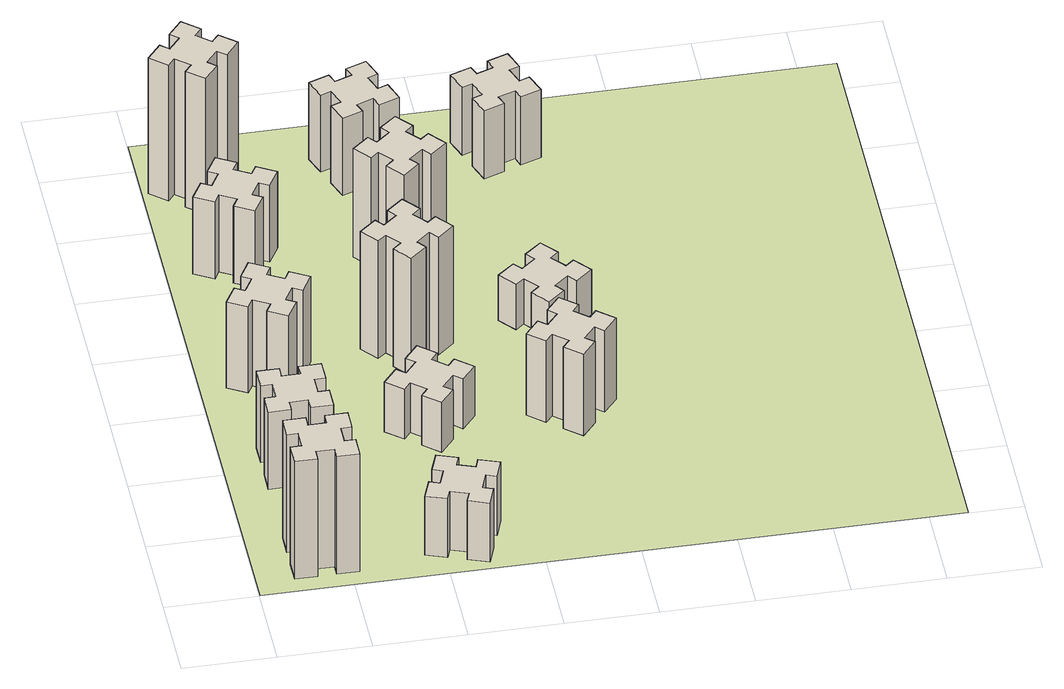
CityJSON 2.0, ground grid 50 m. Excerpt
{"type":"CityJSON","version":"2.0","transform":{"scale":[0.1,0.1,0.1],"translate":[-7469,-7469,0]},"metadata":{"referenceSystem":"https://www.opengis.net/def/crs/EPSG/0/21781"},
"CityObjects":{
"building1":{"type":"Building","attributes":{"class":"1000","function":"1000","usage":"1000","yearOfConstruction":2016,"roofType":"1000","measuredHeight":78,"storeysAboveGround":30,"storeysBelowGround":0},"geometry":[{"type":"Solid","lod":"1","boundaries":[[[[0,1,2,3,4,5,6,7,8,9,10,11,12,13,14,15,16,17,18,19]],[[17,16,20,21]],[[16,15,22,20]],[[15,14,23,22]],[[14,13,24,23]],[[13,12,25,24]],[[12,11,26,25]],[[11,10,27,26]],[[10,9,28,27]],[[9,8,29,28]],[[8,7,30,29]],[[7,6,31,30]],[[6,5,32,31]],[[5,4,33,32]],[[4,3,34,33]],[[3,2,35,34]],[[2,1,36,35]],[[1,0,37,36]],[[0,19,38,37]],[[19,18,39,38]],[[18,17,21,39]],[[24,25,26,27,28,29,30,31,32,33,34,35,36,37,38,39,21,20,22,23]]]]}]},
"building2":{"type":"Building","attributes":{"class":"1000","function":"1000","usage":"1000","yearOfConstruction":2016,"roofType":"1000","measuredHeight":51,"storeysAboveGround":30,"storeysBelowGround":0},"geometry":[{"type":"Solid","lod":"1","boundaries":[[[[40,41,42,43,44,45,46,47,48,49,50,51,52,53,54,55,56,57,58,59]],[[57,56,60,61]],[[56,55,62,60]],[[55,54,63,62]],[[54,53,64,63]],[[53,52,65,64]],[[52,51,66,65]],[[51,50,67,66]],[[50,49,68,67]],[[49,48,69,68]],[[48,47,70,69]],[[47,46,71,70]],[[46,45,72,71]],[[45,44,73,72]],[[44,43,74,73]],[[43,42,75,74]],[[42,41,76,75]],[[41,40,77,76]],[[40,59,78,77]],[[59,58,79,78]],[[58,57,61,79]],[[64,65,66,67,68,69,70,71,72,73,74,75,76,77,78,79,61,60,62,63]]]]}]},
"building3":{"type":"Building","attributes":{"class":"1000","function":"1000","usage":"1000","yearOfConstruction":2016,"roofType":"1000","measuredHeight":57,"storeysAboveGround":30,"storeysBelowGround":0},"geometry":[{"type":"Solid","lod":"1","boundaries":[[[[80,81,82,83,84,85,86,87,88,89,90,91,92,93,94,95,96,97,98,99]],[[97,96,100,101]],[[96,95,102,100]],[[95,94,103,102]],[[94,93,104,103]],[[93,92,105,104]],[[92,91,106,105]],[[91,90,107,106]],[[90,89,108,107]],[[89,88,109,108]],[[88,87,110,109]],[[87,86,111,110]],[[86,85,112,111]],[[85,84,113,112]],[[84,83,114,113]],[[83,82,115,114]],[[82,81,116,115]],[[81,80,117,116]],[[80,99,118,117]],[[99,98,119,118]],[[98,97,101,119]],[[104,105,106,107,108,109,110,111,112,113,114,115,116,117,118,119,101,100,102,103]]]]}]},
"building4":{"type":"Building","attributes":{"class":"1000","function":"1000","usage":"1000","yearOfConstruction":2016,"roofType":"1000","measuredHeight":51,"storeysAboveGround":30,"storeysBelowGround":0},"geometry":[{"type":"Solid","lod":"1","boundaries":[[[[120,121,122,123,124,125,126,127,128,129,130,131,132,133,134,135,136,137,138,139]],[[137,136,140,141]],[[136,135,142,140]],[[135,134,143,142]],[[134,133,144,143]],[[133,132,145,144]],[[132,131,146,145]],[[131,130,147,146]],[[130,129,148,147]],[[129,128,149,148]],[[128,127,150,149]],[[127,126,151,150]],[[126,125,152,151]],[[125,124,153,152]],[[124,123,154,153]],[[123,122,155,154]],[[122,121,156,155]],[[121,120,157,156]],[[120,139,158,157]],[[139,138,159,158]],[[138,137,141,159]],[[144,145,146,147,148,149,150,151,152,153,154,155,156,157,158,159,141,140,142,143]]]]}]},
"building5":{"type":"Building","attributes":{"class":"1000","function":"1000","usage":"1000","yearOfConstruction":2016,"roofType":"1000","measuredHeight":39,"storeysAboveGround":30,"storeysBelowGround":0},"geometry":[{"type":"Solid","lod":"1","boundaries":[[[[160,161,162,163,164,165,166,167,168,169,170,171,172,173,174,175,176,177,178,179]],[[177,176,180,181]],[[176,175,182,180]],[[175,174,183,182]],[[174,173,184,183]],[[173,172,185,184]],[[172,171,186,185]],[[171,170,187,186]],[[170,169,188,187]],[[169,168,189,188]],[[168,167,190,189]],[[167,166,191,190]],[[166,165,192,191]],[[165,164,193,192]],[[164,163,194,193]],[[163,162,195,194]],[[162,161,196,195]],[[161,160,197,196]],[[160,179,198,197]],[[179,178,199,198]],[[178,177,181,199]],[[184,185,186,187,188,189,190,191,192,193,194,195,196,197,198,199,181,180,182,183]]]]}]},
"building6":{"type":"Building","attributes":{"class":"1000","function":"1000","usage":"1000","yearOfConstruction":2016,"roofType":"1000","measuredHeight":90,"storeysAboveGround":30,"storeysBelowGround":0},"geometry":[{"type":"Solid","lod":"1","boundaries":[[[[200,201,202,203,204,205,206,207,208,209,210,211,212,213,214,215,216,217,218,219]],[[217,216,220,221]],[[216,215,222,220]],[[215,214,223,222]],[[214,213,224,223]],[[213,212,225,224]],[[212,211,226,225]],[[211,210,227,226]],[[210,209,228,227]],[[209,208,229,228]],[[208,207,230,229]],[[207,206,231,230]],[[206,205,232,231]],[[205,204,233,232]],[[204,203,234,233]],[[203,202,235,234]],[[202,201,236,235]],[[201,200,237,236]],[[200,219,238,237]],[[219,218,239,238]],[[218,217,221,239]],[[224,225,226,227,228,229,230,231,232,233,234,235,236,237,238,239,221,220,222,223]]]]}]},
"building7":{"type":"Building","attributes":{"class":"1000","function":"1000","usage":"1000","yearOfConstruction":2016,"roofType":"1000","measuredHeight":33,"storeysAboveGround":30,"storeysBelowGround":0},"geometry":[{"type":"Solid","lod":"1","boundaries":[[[[240,241,242,243,244,245,246,247,248,249,250,251,252,253,254,255,256,257,258,259]],[[257,256,260,261]],[[256,255,262,260]],[[255,254,263,262]],[[254,253,264,263]],[[253,252,265,264]],[[252,251,266,265]],[[251,250,267,266]],[[250,249,268,267]],[[249,248,269,268]],[[248,247,270,269]],[[247,246,271,270]],[[246,245,272,271]],[[245,244,273,272]],[[244,243,274,273]],[[243,242,275,274]],[[242,241,276,275]],[[241,240,277,276]],[[240,259,278,277]],[[259,258,279,278]],[[258,257,261,279]],[[264,265,266,267,268,269,270,271,272,273,274,275,276,277,278,279,261,260,262,263]]]]}]},
"building8":{"type":"Building","attributes":{"class":"1000","function":"1000","usage":"1000","yearOfConstruction":2016,"roofType":"1000","measuredHeight":78,"storeysAboveGround":30,"storeysBelowGround":0},"geometry":[{"type":"Solid","lod":"1","boundaries":[[[[280,281,282,283,284,285,286,287,288,289,290,291,292,293,294,295,296,297,298,299]],[[297,296,300,301]],[[296,295,302,300]],[[295,294,303,302]],[[294,293,304,303]],[[293,292,305,304]],[[292,291,306,305]],[[291,290,307,306]],[[290,289,308,307]],[[289,288,309,308]],[[288,287,310,309]],[[287,286,311,310]],[[286,285,312,311]],[[285,284,313,312]],[[284,283,314,313]],[[283,282,315,314]],[[282,281,316,315]],[[281,280,317,316]],[[280,299,318,317]],[[299,298,319,318]],[[298,297,301,319]],[[304,305,306,307,308,309,310,311,312,313,314,315,316,317,318,319,301,300,302,303]]]]}]},
"building9":{"type":"Building","attributes":{"class":"1000","function":"1000","usage":"1000","yearOfConstruction":2016,"roofType":"1000","measuredHeight":72,"storeysAboveGround":30,"storeysBelowGround":0},"geometry":[{"type":"Solid","lod":"1","boundaries":[[[[320,321,322,323,324,325,326,327,328,329,330,331,332,333,334,335,336,337,338,339]],[[337,336,340,341]],[[336,335,342,340]],[[335,334,343,342]],[[334,333,344,343]],[[333,332,345,344]],[[332,331,346,345]],[[331,330,347,346]],[[330,329,348,347]],[[329,328,349,348]],[[328,327,350,349]],[[327,326,351,350]],[[326,325,352,351]],[[325,324,353,352]],[[324,323,354,353]],[[323,322,355,354]],[[322,321,356,355]],[[321,320,357,356]],[[320,339,358,357]],[[339,338,359,358]],[[338,337,341,359]],[[344,345,346,347,348,349,350,351,352,353,354,355,356,357,358,359,341,340,342,343]]]]}]},
"building10":{"type":"Building","attributes":{"class":"1000","function":"1000","usage":"1000","yearOfConstruction":2016,"roofType":"1000","measuredHeight":51,"storeysAboveGround":30,"storeysBelowGround":0},"geometry":[{"type":"Solid","lod":"1","boundaries":[[[[360,361,362,363,364,365,366,367,368,369,370,371,372,373,374,375,376,377,378,379]],[[377,376,380,381]],[[376,375,382,380]],[[375,374,383,382]],[[374,373,384,383]],[[373,372,385,384]],[[372,371,386,385]],[[371,370,387,386]],[[370,369,388,387]],[[369,368,389,388]],[[368,367,390,389]],[[367,366,391,390]],[[366,365,392,391]],[[365,364,393,392]],[[364,363,394,393]],[[363,362,395,394]],[[362,361,396,395]],[[361,360,397,396]],[[360,379,398,397]],[[379,378,399,398]],[[378,377,381,399]],[[384,385,386,387,388,389,390,391,392,393,394,395,396,397,398,399,381,380,382,383]]]]}]},
"building11":{"type":"Building","attributes":{"class":"1000","function":"1000","usage":"1000","yearOfConstruction":2016,"roofType":"1000","measuredHeight":54,"storeysAboveGround":30,"storeysBelowGround":0},"geometry":[{"type":"Solid","lod":"1","boundaries":[[[[400,401,402,403,404,405,406,407,408,409,410,411,412,413,414,415,416,417,418,419]],[[417,416,420,421]],[[416,415,422,420]],[[415,414,423,422]],[[414,413,424,423]],[[413,412,425,424]],[[412,411,426,425]],[[411,410,427,426]],[[410,409,428,427]],[[409,408,429,428]],[[408,407,430,429]],[[407,406,431,430]],[[406,405,432,431]],[[405,404,433,432]],[[404,403,434,433]],[[403,402,435,434]],[[402,401,436,435]],[[401,400,437,436]],[[400,419,438,437]],[[419,418,439,438]],[[418,417,421,439]],[[424,425,426,427,428,429,430,431,432,433,434,435,436,437,438,439,421,420,422,423]]]]}]},
"building12":{"type":"Building","attributes":{"class":"1000","function":"1000","usage":"1000","yearOfConstruction":2016,"roofType":"1000","measuredHeight":30,"storeysAboveGround":30,"storeysBelowGround":0},"geometry":[{"type":"Solid","lod":"1","boundaries":[[[[440,441,442,443,444,445,446,447,448,449,450,451,452,453,454,455,456,457,458,459]],[[457,456,460,461]],[[456,455,462,460]],[[455,454,463,462]],[[454,453,464,463]],[[453,452,465,464]],[[452,451,466,465]],[[451,450,467,466]],[[450,449,468,467]],[[449,448,469,468]],[[448,447,470,469]],[[447,446,471,470]],[[446,445,472,471]],[[445,444,473,472]],[[444,443,474,473]],[[443,442,475,474]],[[442,441,476,475]],[[441,440,477,476]],[[440,459,478,477]],[[459,458,479,478]],[[458,457,461,479]],[[464,465,466,467,468,469,470,471,472,473,474,475,476,477,478,479,461,460,462,463]]]]}]},
"building13":{"type":"Building","attributes":{"class":"1000","function":"1000","usage":"1000","yearOfConstruction":2016,"roofType":"1000","measuredHeight":45,"storeysAboveGround":30,"storeysBelowGround":0},"geometry":[{"type":"Solid","lod":"1","boundaries":[[[[480,481,482,483,484,485,486,487,488,489,490,491,492,493,494,495,496,497,498,499]],[[497,496,500,501]],[[496,495,502,500]],[[495,494,503,502]],[[494,493,504,503]],[[493,492,505,504]],[[492,491,506,505]],[[491,490,507,506]],[[490,489,508,507]],[[489,488,509,508]],[[488,487,510,509]],[[487,486,511,510]],[[486,485,512,511]],[[485,484,513,512]],[[484,483,514,513]],[[483,482,515,514]],[[482,481,516,515]],[[481,480,517,516]],[[480,499,518,517]],[[499,498,519,518]],[[498,497,501,519]],[[504,505,506,507,508,509,510,511,512,513,514,515,516,517,518,519,501,500,502,503]]]]}]},
"landuse1":{"type":"LandUse","attributes":{"name":"plot1","function":"1010"},"geometry":[{"type":"MultiSurface","lod":"1","boundaries":[[[520,521,522,523]]]}]}
},
"vertices":[
[265,325,0],[265,225,0],[205,225,0],[205,105,0],[325,105,0],[325,165,0],[425,165,0],[425,105,0],[545,105,0],[545,225,0],[485,225,0],[485,325,0],[545,325,0],[545,445,0],[425,445,0],[425,385,0],[325,385,0],[325,445,0],[205,445,0],[205,325,0],[325,385,780],[325,445,780],[425,385,780],[425,445,780],[545,445,780],[545,325,780],[485,325,780],[485,225,780],[545,225,780],[545,105,780],[425,105,780],[425,165,780],[325,165,780],[325,105,780],[205,105,780],[205,225,780],[265,225,780],[265,325,780],[205,325,780],[205,445,780],
[265,1065,0],[265,965,0],[205,965,0],[205,845,0],[325,845,0],[325,905,0],[425,905,0],[425,845,0],[545,845,0],[545,965,0],[485,965,0],[485,1065,0],[545,1065,0],[545,1185,0],[425,1185,0],[425,1125,0],[325,1125,0],[325,1185,0],[205,1185,0],[205,1065,0],[325,1125,510],[325,1185,510],[425,1125,510],[425,1185,510],[545,1185,510],[545,1065,510],[485,1065,510],[485,965,510],[545,965,510],[545,845,510],[425,845,510],[425,905,510],[325,905,510],[325,845,510],[205,845,510],[205,965,510],[265,965,510],[265,1065,510],[205,1065,510],[205,1185,510],
[474,1826,0],[387,1876,0],[417,1928,0],[313,1988,0],[253,1884,0],[305,1854,0],[255,1767,0],[203,1797,0],[143,1693,0],[247,1633,0],[277,1685,0],[364,1635,0],[334,1583,0],[438,1523,0],[498,1627,0],[446,1657,0],[496,1744,0],[548,1714,0],[608,1818,0],[504,1878,0],[496,1744,570],[548,1714,570],[446,1657,570],[498,1627,570],[438,1523,570],[334,1583,570],[364,1635,570],[277,1685,570],[247,1633,570],[143,1693,570],[203,1797,570],[255,1767,570],[305,1854,570],[253,1884,570],[313,1988,570],[417,1928,570],[387,1876,570],[474,1826,570],[504,1878,570],[608,1818,570],
[446,2597,0],[496,2684,0],[548,2654,0],[608,2758,0],[504,2818,0],[474,2766,0],[387,2816,0],[417,2868,0],[313,2928,0],[253,2824,0],[305,2794,0],[255,2707,0],[203,2737,0],[143,2633,0],[247,2573,0],[277,2625,0],[364,2575,0],[334,2523,0],[438,2463,0],[498,2567,0],[364,2575,510],[334,2523,510],[277,2625,510],[247,2573,510],[143,2633,510],[203,2737,510],[255,2707,510],[305,2794,510],[253,2824,510],[313,2928,510],[417,2868,510],[387,2816,510],[474,2766,510],[504,2818,510],[608,2758,510],[548,2654,510],[496,2684,510],[446,2597,510],[498,2567,510],[438,2463,510],
[1029,360,0],[995,266,0],[939,287,0],[897,174,0],[1010,133,0],[1031,189,0],[1125,155,0],[1104,99,0],[1217,57,0],[1258,170,0],[1202,191,0],[1236,285,0],[1292,264,0],[1333,377,0],[1220,418,0],[1200,362,0],[1106,396,0],[1127,452,0],[1014,493,0],[973,380,0],[1106,396,390],[1127,452,390],[1200,362,390],[1220,418,390],[1333,377,390],[1292,264,390],[1236,285,390],[1202,191,390],[1258,170,390],[1217,57,390],[1104,99,390],[1125,155,390],[1031,189,390],[1010,133,390],[897,174,390],[939,287,390],[995,266,390],[1029,360,390],[973,380,390],[1014,493,390],
[384,3387,0],[308,3452,0],[346,3498,0],[254,3575,0],[177,3483,0],[223,3444,0],[159,3368,0],[113,3406,0],[36,3314,0],[128,3237,0],[166,3283,0],[243,3219,0],[204,3173,0],[296,3096,0],[373,3188,0],[327,3226,0],[392,3303,0],[438,3264,0],[515,3356,0],[423,3433,0],[392,3303,900],[438,3264,900],[327,3226,900],[373,3188,900],[296,3096,900],[204,3173,900],[243,3219,900],[166,3283,900],[128,3237,900],[36,3314,900],[113,3406,900],[159,3368,900],[223,3444,900],[177,3483,900],[254,3575,900],[346,3498,900],[308,3452,900],[384,3387,900],[423,3433,900],[515,3356,900],
[1224,1267,0],[1148,1332,0],[1186,1378,0],[1094,1455,0],[1017,1363,0],[1063,1324,0],[999,1248,0],[953,1286,0],[876,1194,0],[968,1117,0],[1006,1163,0],[1083,1099,0],[1044,1053,0],[1136,976,0],[1213,1068,0],[1167,1106,0],[1232,1183,0],[1278,1144,0],[1355,1236,0],[1263,1313,0],[1232,1183,330],[1278,1144,330],[1167,1106,330],[1213,1068,330],[1136,976,330],[1044,1053,330],[1083,1099,330],[1006,1163,330],[968,1117,330],[876,1194,330],[953,1286,330],[999,1248,330],[1063,1324,330],[1017,1363,330],[1094,1455,330],[1186,1378,330],[1148,1332,330],[1224,1267,330],[1263,1313,330],[1355,1236,330],
[1083,1972,0],[1006,1907,0],[968,1953,0],[876,1876,0],[953,1784,0],[999,1823,0],[1063,1746,0],[1017,1708,0],[1094,1616,0],[1186,1693,0],[1148,1739,0],[1224,1803,0],[1263,1757,0],[1355,1834,0],[1278,1926,0],[1232,1888,0],[1167,1964,0],[1213,2003,0],[1136,2095,0],[1044,2018,0],[1167,1964,780],[1213,2003,780],[1232,1888,780],[1278,1926,780],[1355,1834,780],[1263,1757,780],[1224,1803,780],[1148,1739,780],[1186,1693,780],[1094,1616,780],[1017,1708,780],[1063,1746,780],[999,1823,780],[953,1784,780],[876,1876,780],[968,1953,780],[1006,1907,780],[1083,1972,780],[1044,2018,780],[1136,2095,780],
[1099,2563,0],[1163,2486,0],[1117,2448,0],[1194,2356,0],[1286,2433,0],[1248,2479,0],[1324,2543,0],[1363,2497,0],[1455,2574,0],[1378,2666,0],[1332,2628,0],[1267,2704,0],[1313,2743,0],[1236,2835,0],[1144,2758,0],[1183,2712,0],[1106,2647,0],[1068,2693,0],[976,2616,0],[1053,2524,0],[1106,2647,720],[1068,2693,720],[1183,2712,720],[1144,2758,720],[1236,2835,720],[1313,2743,720],[1267,2704,720],[1332,2628,720],[1378,2666,720],[1455,2574,720],[1363,2497,720],[1324,2543,720],[1248,2479,720],[1286,2433,720],[1194,2356,720],[1117,2448,720],[1163,2486,720],[1099,2563,720],[1053,2524,720],[976,2616,720],
[1125,3456,0],[1031,3422,0],[1010,3478,0],[897,3437,0],[939,3324,0],[995,3345,0],[1029,3251,0],[973,3230,0],[1014,3117,0],[1127,3159,0],[1106,3215,0],[1200,3249,0],[1220,3193,0],[1333,3234,0],[1292,3347,0],[1236,3326,0],[1202,3420,0],[1258,3440,0],[1217,3553,0],[1104,3512,0],[1202,3420,510],[1258,3440,510],[1236,3326,510],[1292,3347,510],[1333,3234,510],[1220,3193,510],[1200,3249,510],[1106,3215,510],[1127,3159,510],[1014,3117,510],[973,3230,510],[1029,3251,510],[995,3345,510],[939,3324,510],[897,3437,510],[1010,3478,510],[1031,3422,510],[1125,3456,510],[1104,3512,510],[1217,3553,510],
[1746,1163,0],[1823,1099,0],[1784,1053,0],[1876,976,0],[1953,1068,0],[1907,1106,0],[1972,1183,0],[2018,1144,0],[2095,1236,0],[2003,1313,0],[1964,1267,0],[1888,1332,0],[1926,1378,0],[1834,1455,0],[1757,1363,0],[1803,1324,0],[1739,1248,0],[1693,1286,0],[1616,1194,0],[1708,1117,0],[1739,1248,540],[1693,1286,540],[1803,1324,540],[1757,1363,540],[1834,1455,540],[1926,1378,540],[1888,1332,540],[1964,1267,540],[2003,1313,540],[2095,1236,540],[2018,1144,540],[1972,1183,540],[1907,1106,540],[1953,1068,540],[1876,976,540],[1784,1053,540],[1823,1099,540],[1746,1163,540],[1708,1117,540],[1616,1194,540],
[1972,1988,0],[1907,2064,0],[1953,2103,0],[1876,2195,0],[1784,2118,0],[1823,2072,0],[1746,2007,0],[1708,2053,0],[1616,1976,0],[1693,1884,0],[1739,1923,0],[1803,1846,0],[1757,1808,0],[1834,1716,0],[1926,1793,0],[1888,1839,0],[1964,1903,0],[2003,1857,0],[2095,1934,0],[2018,2026,0],[1964,1903,300],[2003,1857,300],[1888,1839,300],[1926,1793,300],[1834,1716,300],[1757,1808,300],[1803,1846,300],[1739,1923,300],[1693,1884,300],[1616,1976,300],[1708,2053,300],[1746,2007,300],[1823,2072,300],[1784,2118,300],[1876,2195,300],[1953,2103,300],[1907,2064,300],[1972,1988,300],[2018,2026,300],[2095,1934,300],
[1865,3456,0],[1771,3422,0],[1750,3478,0],[1637,3437,0],[1679,3324,0],[1735,3345,0],[1769,3251,0],[1713,3230,0],[1754,3117,0],[1867,3159,0],[1846,3215,0],[1940,3249,0],[1960,3193,0],[2073,3234,0],[2032,3347,0],[1976,3326,0],[1942,3420,0],[1998,3440,0],[1957,3553,0],[1844,3512,0],[1942,3420,450],[1998,3440,450],[1976,3326,450],[2032,3347,450],[2073,3234,450],[1960,3193,450],[1940,3249,450],[1846,3215,450],[1867,3159,450],[1754,3117,450],[1713,3230,450],[1769,3251,450],[1735,3345,450],[1679,3324,450],[1637,3437,450],[1750,3478,450],[1771,3422,450],[1865,3456,450],[1844,3512,450],[1957,3553,450],
[5,3705,0],[3705,3705,0],[3705,5,0],[5,5,0]
]}
